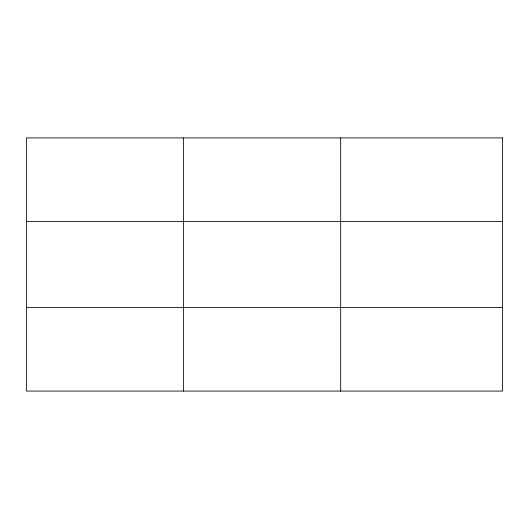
<?xml version="1.0" encoding="UTF-8"?>
<svg xmlns="http://www.w3.org/2000/svg" width="529" height="529" viewBox="0 0 529 529"><rect width="100%" height="100%" fill="white"/><g stroke="black" fill="none" stroke-linecap="round" stroke-linejoin="round"><path stroke-width="0.79" d="M183.563 137.924L183.563 391.076M340.676 137.924L340.676 391.076M26.45 221.466L502.55 221.466M26.45 307.534L502.55 307.534M502.55 137.924L502.55 391.076L26.45 391.076L26.45 137.924L502.55 137.924"/></g></svg>
